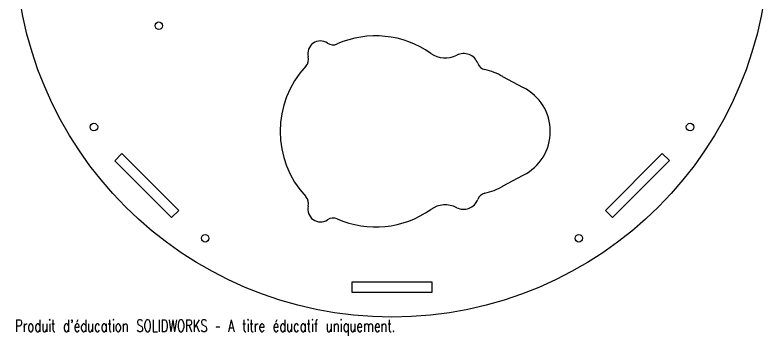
# Model space of a CAD drawing. Header units: millimetres. Extents: x -150 to 150, y -157 to 150.
# Drawn here: x -150 to 150, y -157.5 to -29.8 of the extents above; entities that cross this region are included whole.
import ezdxf

# ---------------------------------------------------------------- set-up
doc = ezdxf.new("R2010")
doc.units = ezdxf.units.MM
doc.styles.add('SLDTEXTSTYLE0', font='TXT', dxfattribs={"width": 0.7, "bigfont": 'bigfont'})

msp = doc.modelspace()

# ---------------------------------------------------------------- linework, layer by layer
at = {"color": 7, "linetype": 'Continuous', "lineweight": 25}
for p, q in [((44.04, -54.27), (52.26, -58.69)), ((-107.51, -84.94), (-110.33, -87.77)), ((-84.88, -107.57), (-107.51, -84.94)), ((107.57, -84.88), (84.94, -107.51)), ((110.4, -87.71), (107.57, -84.88)), ((-110.33, -87.77), (-87.71, -110.4)), ((87.77, -110.33), (110.4, -87.71)), ((44.04, -97.95), (52.26, -93.53)), ((-87.71, -110.4), (-84.88, -107.57)), ((84.94, -107.51), (87.77, -110.33)), ((16.04, -136.08), (-15.96, -136.08)), ((-15.96, -136.08), (-15.96, -140.08)), ((16.04, -140.08), (16.04, -136.08)), ((-15.96, -140.08), (16.04, -140.08))]:
    msp.add_line(p, q, dxfattribs=at)
for centre, radius in [((0, 0), 150), ((-92.79, -34.08), 1.5), ((-118.62, -74.36), 1.5), ((118.62, -74.36), 1.5), ((-74.36, -118.62), 1.5), ((74.36, -118.62), 1.5)]:
    msp.add_circle(centre, radius, dxfattribs=at)
for centre, radius, start, end in [((-6.5, -76.11), 38.01, 54.7901, 113.7838), ((-28.5, -45.11), 5, 55.816, 194.9089), ((-23.45, -37.67), 4, 235.816, 293.7838), ((-37.2, -47.43), 4, 316.9411, 14.9089), ((21.18, -36.88), 10, 234.7901, 297.2135), ((28.5, -51.11), 6, 20.3585, 117.2135), ((-6.5, -76.11), 38.01, 136.9411, 223.0589), ((37.87, -47.63), 4, 200.3585, 257.4069), ((31.51, -76.11), 25.18, 60.1494, 77.4069), ((43.5, -76.11), 19.5, 296.7056, 63.2944), ((31.51, -76.11), 25.18, 282.5931, 299.8506), ((37.87, -104.59), 4, 102.5931, 159.6415), ((-37.2, -104.8), 4, 345.0911, 43.0589), ((28.5, -101.11), 6, 242.7865, 339.6415), ((-28.5, -107.11), 5, 165.0911, 304.184), ((-6.5, -76.11), 38.01, 246.2162, 305.2099), ((21.18, -115.34), 10, 62.7865, 125.2099), ((-23.45, -114.56), 4, 66.2162, 124.184)]:
    msp.add_arc(centre, radius, start, end, dxfattribs=at)

# ---------------------------------------------------------------- texts
at = {"color": 7, "linetype": 'Continuous', "insert": (-150, -151.02), "char_height": 4.8336, "attachment_point": 1, "style": 'SLDTEXTSTYLE0'}
msp.add_mtext("Produit d'éducation SOLIDWORKS – A titre éducatif uniquement.", dxfattribs=at)

doc.saveas('drawing.dxf')
